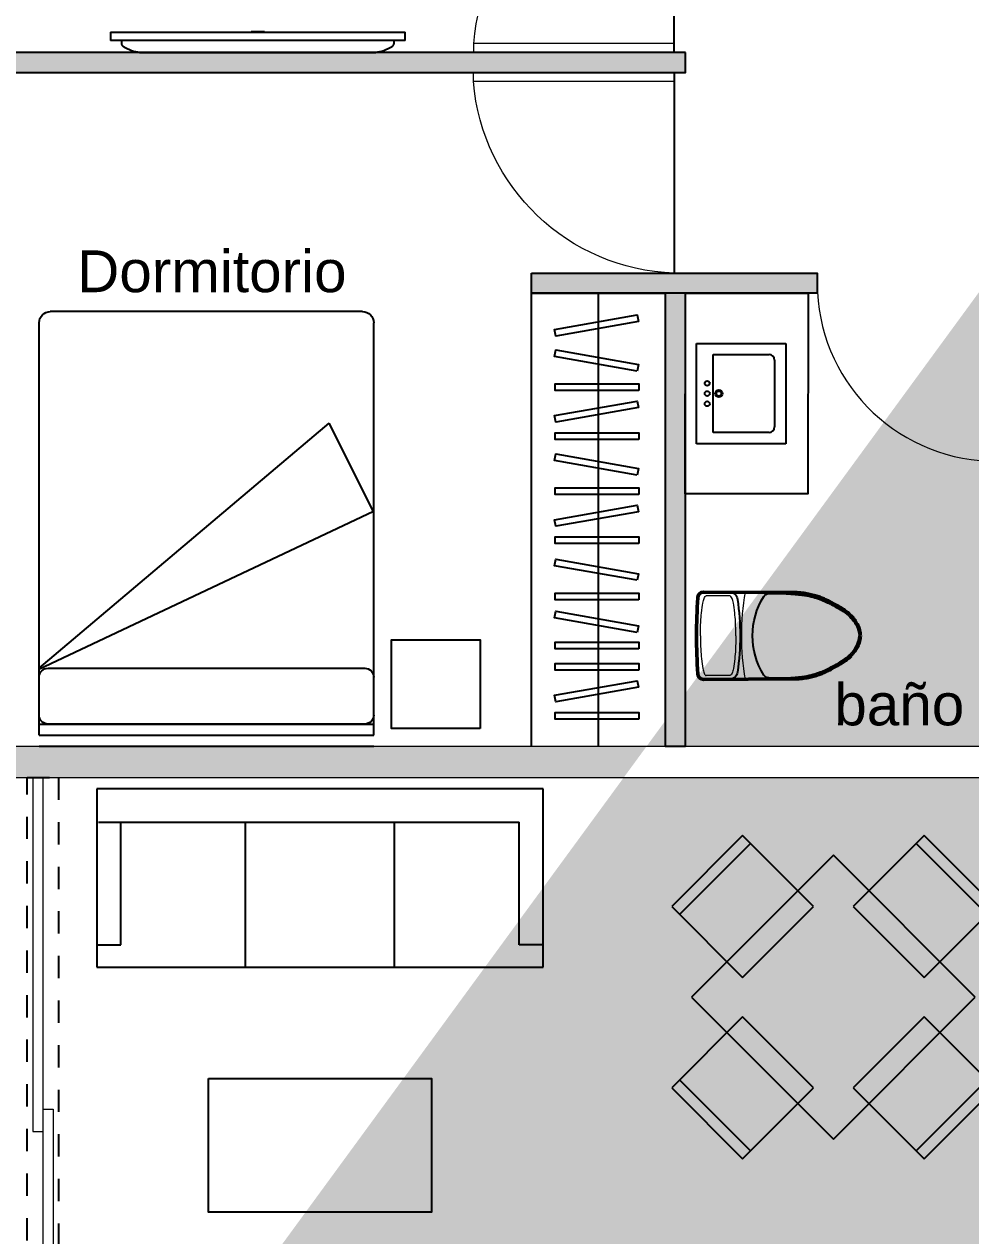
# Model space of a CAD drawing. Header units: metres. Extents: x -598 to 357, y -242 to 574.
# Drawn here: x -205.9 to -201.66, y 287.89 to 293.33 of the extents above; entities that cross this region are included whole.
import ezdxf

# ---------------------------------------------------------------- set-up
doc = ezdxf.new("R2010")
doc.units = ezdxf.units.M
doc.set_wipeout_variables(frame=1)
doc.linetypes.add('xref_Nivel TIPICO$0$HIDDEN2', pattern=[0.1875, 0.125, -0.0625])
for name, color, linetype, lineweight in [('A-DOOR', 1, 'Continuous', 18), ('Muro Mamspoteria', 5, 'Continuous', 9), ('P-SANR-FIXT', 251, 'Continuous', 18), ('xref_Nivel TIPICO$0$P-puerta', 1, 'Continuous', 18)]:
    doc.layers.add(name, color=color, linetype=linetype, lineweight=lineweight)
for name, color, linetype in [('APTOS_SPZ_MCH_N2 MUNI$0$Muebles', 1, 'Continuous'), ('Closet serchas', 9, 'Continuous'), ('Muebles fijos', 251, 'Continuous'), ('T-texto', 8, 'Continuous'), ('xref_Nivel TIPICO$0$D-dintel mamposteria', 1, 'Continuous'), ('xref_Nivel TIPICO$0$H-hatch mamposteria', 8, 'Continuous'), ('xref_Nivel TIPICO$0$H-hatch tablayeso', 9, 'Continuous'), ('xref_Nivel TIPICO$0$M-muebles', 1, 'Continuous'), ('xref_Nivel TIPICO$0$M-muro tablayeso', 4, 'Continuous')]:
    doc.layers.add(name, color=color, linetype=linetype)
doc.styles.get("Standard").update_dxf_attribs({"font": 'arial.ttf'})

# ---------------------------------------------------------------- blocks, each defined once
blk = doc.blocks.new('xref_Nivel TIPICO$0$CAMA QUEEN')
at = {"layer": 'Defpoints', "color": 9, "linetype": 'Continuous'}
blk.add_line((-0.75, 1.95), (0.75, 1.95), dxfattribs=at)
at = {"layer": 'xref_Nivel TIPICO$0$M-muebles', "linetype": 'Continuous'}
for p, q in [((-0.75, 1.9), (-0.75, 0.05)), ((-0.75, 1.9), (0.75, 1.9)), ((-0.75, 1.85), (0.75, 1.85)), ((0.75, 1.9), (0.75, 0.05)), ((-0.7512, 1.6037), (0.7486, 0.8951)), ((-0.75, 1.6), (0.55, 0.5)), ((-0.71, 1.6), (0.71, 1.6)), ((0.7, 0), (-0.7, 0))]:
    blk.add_line(p, q, dxfattribs=at)
at = {"layer": 'xref_Nivel TIPICO$0$M-muebles'}
for p, q in [((0.71, 1.85), (-0.71, 1.85)), ((-0.75, 1.81), (-0.75, 1.64)), ((0.75, 1.81), (0.75, 1.64))]:
    blk.add_line(p, q, dxfattribs=at)
at = {"layer": 'xref_Nivel TIPICO$0$M-muebles', "linetype": 'Continuous'}
blk.add_lwpolyline([(0.75, 0.9), (0.55, 0.5)], dxfattribs=at)
at = {"layer": 'xref_Nivel TIPICO$0$M-muebles'}
for centre, start, end in [((-0.71, 1.81), 90, 180), ((0.71, 1.81), 0, 90), ((-0.71, 1.64), 180, 270), ((0.71, 1.64), 270, 0)]:
    blk.add_arc(centre, 0.04, start, end, dxfattribs=at)
at = {"layer": 'xref_Nivel TIPICO$0$M-muebles', "linetype": 'Continuous'}
for centre, start, end in [((-0.7, 0.05), 180, 270), ((0.7, 0.05), 270, 0)]:
    blk.add_arc(centre, 0.05, start, end, dxfattribs=at)
blk = doc.blocks.new('xref_Nivel TIPICO$0$M_Mesa-Mesita de noche - 0457 x 0457 x 0610mm-696926-Piso 02')
at = {"layer": 'xref_Nivel TIPICO$0$M-muebles'}
blk.add_lwpolyline([(0.0337, 0.427), (0.4307, 0.427), (0.4307, 0.03), (0.0337, 0.03)], close=True, dxfattribs=at)
blk = doc.blocks.new('xref_Nivel TIPICO$0$P-90')
at = {"layer": 'Defpoints', "color": 8, "true_color": 0x808080}
blk.add_lwpolyline([(0, 0), (0.9, 0)], dxfattribs=at)
at = {"layer": 'xref_Nivel TIPICO$0$P-puerta'}
for p, q in [((0.0404, 0.9), (0, 0.9)), ((0, 0.9), (0, 0)), ((0.0404, 0), (0.0404, 0.9)), ((0, 0), (0.0404, 0))]:
    blk.add_line(p, q, dxfattribs=at)
at = {"layer": 'xref_Nivel TIPICO$0$P-puerta', "color": 8, "true_color": 0x808080}
blk.add_arc((-0.0344, -0.032), 0.935, 1.9599, 85.4069, dxfattribs=at)
blk = doc.blocks.new('*U269')
at = {"layer": 'xref_Nivel TIPICO$0$H-hatch tablayeso', "transparency": 33554559}
h = blk.add_hatch(color=256, dxfattribs=at)
h.dxf.hatch_style = 1
h.paths.add_polyline_path([(0, 90), (0, 0), (4204, 0), (4204, 90)])
at = {"layer": 'xref_Nivel TIPICO$0$M-muro tablayeso'}
blk.add_lwpolyline([(4204, 0), (0, 0), (0, 90), (4204, 90), (4204, 0)], dxfattribs=at)
blk = doc.blocks.new('*U271')
at = {"layer": 'xref_Nivel TIPICO$0$H-hatch tablayeso', "transparency": 33554559}
h = blk.add_hatch(color=256, dxfattribs=at)
h.dxf.hatch_style = 1
h.paths.add_polyline_path([(0, 90), (0, 0), (2032.2, 0), (2032.2, 90)])
at = {"layer": 'xref_Nivel TIPICO$0$M-muro tablayeso'}
blk.add_lwpolyline([(2032.2, 0), (0, 0), (0, 90), (2032.2, 90), (2032.2, 0)], dxfattribs=at)
blk = doc.blocks.new('*U272')
at = {"layer": 'xref_Nivel TIPICO$0$H-hatch tablayeso', "transparency": 33554559}
h = blk.add_hatch(color=256, dxfattribs=at)
h.dxf.hatch_style = 1
h.paths.add_polyline_path([(0, 90), (0, 0), (1281.5, 0), (1281.5, 90)])
at = {"layer": 'xref_Nivel TIPICO$0$M-muro tablayeso'}
blk.add_lwpolyline([(1281.5, 0), (0, 0), (0, 90), (1281.5, 90), (1281.5, 0)], dxfattribs=at)
blk = doc.blocks.new('Toilet_Oval_17859 - MO- Inodoro-439146-NIVEL TIPICO 5 - 7  - AMOBLADO')
at = {"layer": 'P-SANR-FIXT', "lineweight": 50}
for p, q in [((-0.196, 0.4633), (-0.194, 0.0621)), ((0.194, 0.0621), (0.196, 0.4633))]:
    blk.add_line(p, q, dxfattribs=at)
at = {"layer": 'P-SANR-FIXT'}
for p, q in [((-0.1786, 0.3447), (-0.1786, 0.4512)), ((0.1786, 0.3447), (0.1786, 0.4512))]:
    blk.add_line(p, q, dxfattribs=at)
at = {"layer": 'P-SANR-FIXT', "lineweight": 25}
for p, q in [((-0.1887, 0.1708), (-0.1884, 0.0926)), ((0.1887, 0.1708), (0.1884, 0.0926))]:
    blk.add_line(p, q, dxfattribs=at)
at = {"layer": 'P-SANR-FIXT', "lineweight": 50}
for centre, radius, start, end in [((0, -1.9235), 2.4182, 90, 94.0453), ((0, -1.9235), 2.4182, 85.9547, 90), ((-0.1706, 0.4633), 0.0254, 90, 180), ((0.1706, 0.4633), 0.0254, 360, 90)]:
    blk.add_arc(centre, radius, start, end, dxfattribs=at)
at = {"layer": 'P-SANR-FIXT', "lineweight": 25}
for centre, radius, start, end in [((-0.1579, 0.3484), 0.0381, 180, 262.1046), ((0.1579, 0.3484), 0.0381, 277.8954, 0), ((0, 1.487), 1.1875, 262.1046, 277.8954), ((0, -0.0901), 0.3336, 58.0304, 121.9696), ((-0.1626, 0.1709), 0.0261, 122.4497, 180.2256), ((0.1626, 0.1709), 0.0261, 359.7744, 57.5503)]:
    blk.add_arc(centre, radius, start, end, dxfattribs=at)
at = {"layer": 'P-SANR-FIXT'}
blk.add_arc((0, -0.8197), 1.112, 79.8479, 100.1521, dxfattribs=at)
for points in [[(0, 0.4774), (-0.0484, 0.4774), (-0.1037, 0.4729), (-0.1428, 0.4681), (-0.1653, 0.461), (-0.1744, 0.4578), (-0.1786, 0.4531), (-0.1786, 0.4512)], [(0, 0.4774), (0.0484, 0.4774), (0.1037, 0.4729), (0.1428, 0.4681), (0.1653, 0.461), (0.1744, 0.4578), (0.1786, 0.4531), (0.1786, 0.4512)], [(0, 0.3185), (-0.0484, 0.3185), (-0.1037, 0.323), (-0.1428, 0.3278), (-0.1653, 0.3349), (-0.1744, 0.3381), (-0.1786, 0.3428), (-0.1786, 0.3447)], [(0, 0.3185), (0.0484, 0.3185), (0.1037, 0.323), (0.1428, 0.3278), (0.1653, 0.3349), (0.1744, 0.3381), (0.1786, 0.3428), (0.1786, 0.3447)]]:
    blk.add_open_spline(points, degree=3, knots=[0, 0, 0, 0, 0.1566407, 0.2861825, 0.3655305, 0.4088071, 0.4283279, 0.4283279, 0.4283279, 0.4283279], dxfattribs=at)
at = {"layer": 'P-SANR-FIXT', "lineweight": 50}
for points, knots in [([(-0.194, 0.0621), (-0.1937, 0.0503), (-0.1924, 0.028), (-0.189, 0.0038), (-0.1855, -0.0137), (-0.1826, -0.0259), (-0.1794, -0.0373), (-0.176, -0.048), (-0.1724, -0.0579), (-0.1688, -0.0672), (-0.165, -0.0758), (-0.1613, -0.084), (-0.1576, -0.0916), (-0.1529, -0.1013), (-0.1473, -0.1124), (-0.141, -0.1244), (-0.133, -0.1391), (-0.1251, -0.152), (-0.117, -0.1643), (-0.1107, -0.1733), (-0.1038, -0.1821), (-0.0962, -0.1908), (-0.0878, -0.1992), (-0.0783, -0.2075), (-0.0677, -0.2156), (-0.0585, -0.2217), (-0.0519, -0.2254), (-0.0482, -0.2275), (-0.0454, -0.2289), (-0.0426, -0.2302), (-0.0399, -0.2315), (-0.0376, -0.2325), (-0.0356, -0.2332), (-0.0335, -0.2339), (-0.0309, -0.2348), (-0.0276, -0.2357), (-0.0241, -0.2366), (-0.0201, -0.2374), (-0.0156, -0.2381), (-0.0092, -0.2391), (-0.0038, -0.2397), (0, -0.24)], [0, 0, 0, 0, 0.041667, 0.083333, 0.104167, 0.125, 0.145833, 0.166667, 0.1875, 0.208333, 0.229167, 0.25, 0.270833, 0.291667, 0.333333, 0.375, 0.416667, 0.5, 0.541667, 0.583333, 0.625, 0.666667, 0.708333, 0.75, 0.791667, 0.833333, 0.854167, 0.864583, 0.875, 0.885417, 0.895833, 0.90625, 0.911458, 0.916667, 0.927083, 0.9375, 0.947917, 0.958333, 0.96875, 0.979167, 1, 1, 1, 1]), ([(0, -0.24), (0.0038, -0.2397), (0.0092, -0.2391), (0.0156, -0.2381), (0.0201, -0.2374), (0.0241, -0.2366), (0.0276, -0.2357), (0.0309, -0.2348), (0.0341, -0.2338), (0.0371, -0.2327), (0.0399, -0.2315), (0.0426, -0.2302), (0.0454, -0.2289), (0.0482, -0.2275), (0.0519, -0.2254), (0.0585, -0.2217), (0.0677, -0.2156), (0.0783, -0.2075), (0.0878, -0.1992), (0.0962, -0.1908), (0.1038, -0.1821), (0.1107, -0.1733), (0.117, -0.1643), (0.1251, -0.152), (0.133, -0.1391), (0.141, -0.1244), (0.1473, -0.1124), (0.1529, -0.1013), (0.1576, -0.0916), (0.1613, -0.084), (0.165, -0.0758), (0.1688, -0.0672), (0.1724, -0.0579), (0.176, -0.048), (0.1794, -0.0373), (0.1826, -0.0259), (0.1855, -0.0137), (0.189, 0.0038), (0.1924, 0.028), (0.1937, 0.0503), (0.194, 0.0621)], [0, 0, 0, 0, 0.020833, 0.03125, 0.041667, 0.052083, 0.0625, 0.072917, 0.083333, 0.09375, 0.104167, 0.114583, 0.125, 0.135417, 0.145833, 0.166667, 0.208333, 0.25, 0.291667, 0.333333, 0.375, 0.416667, 0.458333, 0.5, 0.583333, 0.625, 0.666667, 0.708333, 0.729167, 0.75, 0.770833, 0.791667, 0.8125, 0.833333, 0.854167, 0.875, 0.895833, 0.916667, 0.958333, 1, 1, 1, 1])]:
    blk.add_open_spline(points, degree=3, knots=knots, dxfattribs=at)
at = {"layer": 'P-SANR-FIXT', "lineweight": 25}
for points in [[(-0.1884, 0.0926), (-0.1844, 0.0317), (-0.1781, -0.0197), (-0.1546, -0.0809), (-0.1328, -0.1236), (-0.1143, -0.1557), (-0.0938, -0.1851), (-0.066, -0.2094), (-0.0504, -0.2203), (-0.0177, -0.234), (0, -0.2337)], [(0.1884, 0.0926), (0.1844, 0.0317), (0.1781, -0.0197), (0.1546, -0.0809), (0.1328, -0.1236), (0.1143, -0.1557), (0.0938, -0.1851), (0.066, -0.2094), (0.0504, -0.2203), (0.0177, -0.234), (0, -0.2337)]]:
    blk.add_open_spline(points, degree=3, knots=[0, 0, 0, 0, 0.19509, 0.375915, 0.540569, 0.672678, 0.792703, 0.893059, 0.993012, 1.071971, 1.071971, 1.071971, 1.071971], dxfattribs=at)
blk = doc.blocks.new('L3')
blk.add_wipeout([(24.5796, 24.0767), (25.0296, 24.0767), (25.0296, 23.6767), (24.5796, 23.6767)]).dxf.layer = 'Muebles fijos'
at = {"layer": 'Muebles fijos'}
for p, q in [((24.5796, 24.0767), (25.0296, 24.0767)), ((24.5796, 23.6767), (24.5796, 24.0767)), ((24.6546, 24.0767), (24.9546, 24.0767)), ((25.0296, 24.0767), (25.0296, 23.6767)), ((24.6546, 24.0267), (24.9546, 24.0267)), ((24.6546, 24.0267), (24.9546, 24.0267)), ((24.5796, 23.7517), (24.5796, 24.0017)), ((24.6296, 23.7517), (24.6296, 24.0017)), ((24.6296, 23.7517), (24.6296, 24.0017)), ((24.9796, 24.0017), (24.9796, 23.7517)), ((24.9796, 24.0017), (24.9796, 23.7517)), ((25.0296, 24.0017), (25.0296, 23.6767)), ((24.9796, 23.7517), (24.6296, 23.7517)), ((24.9796, 23.7517), (24.8832, 23.7517)), ((25.0296, 23.6767), (24.5796, 23.6767)), ((25.0296, 23.6767), (24.5796, 23.6767))]:
    blk.add_line(p, q, dxfattribs=at)
for centre, radius in [((24.8046, 23.7766), 0.0161), ((24.8046, 23.7766), 0.0111), ((24.7588, 23.7245), 0.0111), ((24.8046, 23.7245), 0.0111), ((24.8504, 23.7245), 0.0111)]:
    blk.add_circle(centre, radius, dxfattribs=at)
for centre, start, end in [((24.6546, 24.0017), 90, 180), ((24.6546, 24.0017), 90, 180), ((24.9546, 24.0017), 0, 90), ((24.9546, 24.0017), 0, 90)]:
    blk.add_arc(centre, 0.025, start, end, dxfattribs=at)
blk = doc.blocks.new('xref_Nivel TIPICO$0$SILLONES')
at = {"layer": 'xref_Nivel TIPICO$0$M-muebles'}
for p, q in [((-1.0524, 0.524), (-1.0524, -0.276)), ((0.9476, -0.276), (0.9476, 0.524)), ((-0.9458, -0.176), (-0.9458, 0.374)), ((-0.3858, -0.276), (-0.3858, 0.374)), ((0.2809, -0.276), (0.2809, 0.374)), ((0.8409, -0.176), (0.8409, 0.374)), ((-1.0524, -0.176), (-0.9458, -0.176)), ((0.9476, -0.176), (0.8409, -0.176)), ((-1.0524, -0.276), (0.9476, -0.276))]:
    blk.add_line(p, q, dxfattribs=at)
for points in [[(0.9476, 0.524), (-1.0524, 0.524)], [(-1.0458, 0.374), (0.8409, 0.374)]]:
    blk.add_lwpolyline(points, dxfattribs=at)
blk = doc.blocks.new('*U268')
at = {"layer": 'xref_Nivel TIPICO$0$D-dintel mamposteria', "linetype": 'xref_Nivel TIPICO$0$HIDDEN2', "ltscale": 0.5}
blk.add_lwpolyline([(0.14, 0), (0, 0), (0, 3.0756), (0.14, 3.0756)], close=True, dxfattribs=at)
blk = doc.blocks.new('xref_Nivel TIPICO$0$mesa de 4')
at = {"layer": 'xref_Nivel TIPICO$0$M-muebles'}
for p, q in [((-0.2344, 0.7015), (-0.5526, 0.3833)), ((-0.199, 0.6661), (-0.5172, 0.3479)), ((0.0838, 0.3833), (-0.2344, 0.7015)), ((0.5788, 0.7015), (0.2606, 0.3833)), ((0.8616, 0.3479), (0.5434, 0.6661)), ((0.897, 0.3833), (0.5788, 0.7015)), ((0.1722, 0.6131), (-0.4642, -0.0233)), ((0.8086, -0.0233), (0.1722, 0.6131)), ((-0.5526, 0.3833), (-0.2344, 0.0651)), ((-0.2344, 0.0651), (0.0838, 0.3833)), ((0.2606, 0.3833), (0.5788, 0.0651)), ((0.5788, 0.0651), (0.897, 0.3833)), ((-0.4642, -0.0233), (0.1722, -0.6597)), ((0.1722, -0.6597), (0.8086, -0.0233)), ((-0.2344, -0.1117), (-0.5526, -0.4299)), ((0.0838, -0.4299), (-0.2344, -0.1117)), ((0.5788, -0.1117), (0.2606, -0.4299)), ((0.897, -0.4299), (0.5788, -0.1117)), ((-0.5526, -0.4299), (-0.2344, -0.7481)), ((-0.199, -0.7127), (-0.5172, -0.3945)), ((-0.2344, -0.7481), (0.0838, -0.4299)), ((0.2606, -0.4299), (0.5788, -0.7481)), ((0.8616, -0.3945), (0.5434, -0.7127)), ((0.5788, -0.7481), (0.897, -0.4299))]:
    blk.add_line(p, q, dxfattribs=at)
blk = doc.blocks.new('xref_Nivel TIPICO$0$Television_Panasonic_54quot_Plasma_Wall_Mounted_10523 - Television_Panasonic_54quot_Plasma_Wall_Mounted_10523-13820842-AMUEBLADAS N8 _18_34')
at = {"layer": 'xref_Nivel TIPICO$0$M-muebles'}
for p, q in [((-0.6604, 0.2423), (0.6604, 0.2423)), ((-0.6604, 0.2423), (-0.6604, 0.2042)), ((-0.0293, 0.2439), (-0.0258, 0.2439)), ((-0.0293, 0.2439), (-0.0293, 0.2423)), ((-0.0281, 0.2439), (-0.0257, 0.2439)), ((-0.0281, 0.2439), (-0.0281, 0.2423)), ((-0.0258, 0.2439), (-0.0244, 0.2439)), ((-0.0258, 0.2439), (-0.0258, 0.2423)), ((-0.0258, 0.2439), (-0.0258, 0.2423)), ((-0.0257, 0.2439), (-0.024, 0.2439)), ((-0.0257, 0.2439), (-0.0257, 0.2423)), ((-0.0257, 0.2439), (-0.0257, 0.2423)), ((-0.0245, 0.2439), (-0.0245, 0.2423)), ((-0.0244, 0.2439), (-0.0233, 0.2439)), ((-0.0244, 0.2439), (-0.0244, 0.2423)), ((-0.024, 0.2439), (-0.0234, 0.2439)), ((-0.024, 0.2423), (-0.024, 0.2439)), ((-0.0237, 0.2439), (-0.0237, 0.2423)), ((-0.0234, 0.2439), (-0.0234, 0.2423)), ((-0.0233, 0.2439), (-0.0226, 0.2439)), ((-0.0233, 0.2439), (-0.0233, 0.2423)), ((-0.023, 0.2439), (-0.023, 0.2423)), ((-0.0226, 0.2439), (-0.0223, 0.2439)), ((-0.0226, 0.2439), (-0.0226, 0.2423)), ((-0.0223, 0.2439), (-0.0223, 0.2423)), ((-0.0211, 0.2439), (-0.0209, 0.2439)), ((-0.0211, 0.2439), (-0.0211, 0.2423)), ((-0.021, 0.2439), (-0.0204, 0.2439)), ((-0.021, 0.2439), (-0.021, 0.2423)), ((-0.0209, 0.2439), (-0.0203, 0.2439)), ((-0.0209, 0.2439), (-0.0209, 0.2423)), ((-0.0205, 0.2439), (-0.0205, 0.2423)), ((-0.0204, 0.2439), (-0.0194, 0.2439)), ((-0.0204, 0.2439), (-0.0204, 0.2423)), ((-0.0203, 0.2439), (-0.0195, 0.2439)), ((-0.0203, 0.2439), (-0.0203, 0.2423)), ((-0.0198, 0.2439), (-0.0198, 0.2423)), ((-0.0195, 0.2439), (-0.0185, 0.2439)), ((-0.0195, 0.2439), (-0.0195, 0.2423)), ((-0.0194, 0.2439), (-0.0179, 0.2439)), ((-0.0194, 0.2439), (-0.0194, 0.2423)), ((-0.0193, 0.2439), (-0.0186, 0.2439)), ((-0.0193, 0.2439), (-0.0193, 0.2423)), ((-0.0192, 0.2439), (-0.0192, 0.2423)), ((-0.0188, 0.2439), (-0.0188, 0.2423)), ((-0.0186, 0.2439), (-0.0174, 0.2439)), ((-0.0186, 0.2439), (-0.0186, 0.2423)), ((-0.0185, 0.2439), (-0.0164, 0.2439)), ((-0.0185, 0.2439), (-0.0185, 0.2423)), ((-0.0183, 0.2439), (-0.0183, 0.2423)), ((-0.018, 0.2439), (-0.018, 0.2423)), ((-0.0179, 0.2439), (-0.0165, 0.2439)), ((-0.0179, 0.2439), (-0.0179, 0.2423)), ((-0.0175, 0.2439), (-0.0175, 0.2423)), ((-0.0174, 0.2439), (-0.0166, 0.2439)), ((-0.0174, 0.2439), (-0.0174, 0.2423)), ((-0.0167, 0.2439), (-0.0167, 0.2423)), ((-0.0166, 0.2439), (-0.0164, 0.2439)), ((-0.0166, 0.2439), (-0.0166, 0.2423)), ((-0.0165, 0.2439), (-0.0157, 0.2439)), ((-0.0165, 0.2439), (-0.0165, 0.2423)), ((-0.0164, 0.2423), (-0.0164, 0.2439)), ((-0.0164, 0.2423), (-0.0164, 0.2439)), ((-0.0164, 0.2439), (-0.0164, 0.2423)), ((-0.0161, 0.2439), (-0.0161, 0.2423)), ((-0.0157, 0.2439), (-0.0153, 0.2439)), ((-0.0157, 0.2439), (-0.0157, 0.2423)), ((-0.0153, 0.2439), (-0.0152, 0.2439)), ((-0.0153, 0.2439), (-0.0153, 0.2423)), ((-0.0152, 0.2439), (-0.0152, 0.2439)), ((-0.0152, 0.2439), (-0.0149, 0.2439)), ((-0.0152, 0.2439), (-0.0152, 0.2423)), ((-0.0152, 0.2439), (-0.0152, 0.2423)), ((-0.0152, 0.2439), (-0.0152, 0.2423)), ((-0.0149, 0.2439), (-0.0149, 0.2423)), ((-0.0136, 0.2439), (-0.0125, 0.2439)), ((-0.0136, 0.2439), (-0.0136, 0.2423)), ((-0.0125, 0.2439), (-0.0103, 0.2439)), ((-0.0125, 0.2439), (-0.0125, 0.2423)), ((-0.0125, 0.2439), (-0.0125, 0.2423)), ((-0.0119, 0.2439), (-0.0119, 0.2423)), ((-0.0106, 0.2439), (-0.0106, 0.2423)), ((-0.0103, 0.2439), (-0.0092, 0.2439)), ((-0.0103, 0.2439), (-0.0103, 0.2423)), ((-0.0094, 0.2439), (-0.0094, 0.2423)), ((-0.0092, 0.2439), (-0.0085, 0.2439)), ((-0.0092, 0.2439), (-0.0092, 0.2423)), ((-0.0085, 0.2439), (-0.0081, 0.2439)), ((-0.0085, 0.2439), (-0.0085, 0.2423)), ((-0.0081, 0.2439), (-0.0081, 0.2439)), ((-0.0081, 0.2439), (-0.0081, 0.2423)), ((-0.0081, 0.2439), (-0.0081, 0.2423)), ((-0.0067, 0.2439), (-0.0065, 0.2439)), ((-0.0067, 0.2439), (-0.0067, 0.2423)), ((-0.0066, 0.2439), (-0.0061, 0.2439)), ((-0.0066, 0.2439), (-0.0066, 0.2423)), ((-0.0065, 0.2439), (-0.0059, 0.2439)), ((-0.0065, 0.2439), (-0.0065, 0.2423)), ((-0.0061, 0.2439), (-0.0051, 0.2439)), ((-0.0061, 0.2439), (-0.0061, 0.2423)), ((-0.0061, 0.2439), (-0.0061, 0.2423)), ((-0.0059, 0.2439), (-0.0051, 0.2439)), ((-0.0059, 0.2439), (-0.0059, 0.2423)), ((-0.0054, 0.2439), (-0.0054, 0.2423)), ((-0.0051, 0.2439), (-0.0041, 0.2439)), ((-0.0051, 0.2439), (-0.0035, 0.2439)), ((-0.0051, 0.2439), (-0.0051, 0.2423)), ((-0.0051, 0.2439), (-0.0051, 0.2423)), ((-0.005, 0.2439), (-0.0042, 0.2439)), ((-0.005, 0.2439), (-0.005, 0.2423)), ((-0.0049, 0.2439), (-0.0049, 0.2423)), ((-0.0044, 0.2439), (-0.0044, 0.2423)), ((-0.0042, 0.2439), (-0.003, 0.2439)), ((-0.0042, 0.2439), (-0.0042, 0.2423)), ((-0.0041, 0.2439), (-0.0021, 0.2439)), ((-0.0041, 0.2439), (-0.0041, 0.2423)), ((-0.0039, 0.2439), (-0.0039, 0.2423)), ((-0.0037, 0.2439), (-0.0037, 0.2423)), ((-0.0035, 0.2439), (-0.0021, 0.2439)), ((-0.0035, 0.2439), (-0.0035, 0.2423)), ((-0.0032, 0.2439), (-0.0032, 0.2423)), ((-0.003, 0.2439), (-0.0022, 0.2439)), ((-0.003, 0.2439), (-0.003, 0.2423)), ((-0.0024, 0.2439), (-0.0024, 0.2423)), ((-0.0022, 0.2439), (-0.0021, 0.2439)), ((-0.0022, 0.2439), (-0.0022, 0.2423)), ((-0.0021, 0.2439), (-0.0013, 0.2439)), ((-0.0021, 0.2423), (-0.0021, 0.2439)), ((-0.0021, 0.2423), (-0.0021, 0.2439)), ((-0.0021, 0.2439), (-0.0021, 0.2423)), ((-0.0021, 0.2439), (-0.0021, 0.2423)), ((-0.0018, 0.2439), (-0.0018, 0.2423)), ((-0.0013, 0.2439), (-0.0009, 0.2439)), ((-0.0013, 0.2439), (-0.0013, 0.2423)), ((-0.0009, 0.2439), (-0.0009, 0.2439)), ((-0.0009, 0.2439), (-0.0008, 0.2439)), ((-0.0009, 0.2439), (-0.0009, 0.2423)), ((-0.0009, 0.2439), (-0.0009, 0.2423)), ((-0.0009, 0.2439), (-0.0009, 0.2423)), ((-0.0008, 0.2439), (-0.0006, 0.2439)), ((-0.0008, 0.2439), (-0.0008, 0.2423)), ((-0.0006, 0.2439), (-0.0006, 0.2423)), ((0.0003, 0.2439), (0.0015, 0.2439)), ((0.0003, 0.2423), (0.0003, 0.2439)), ((0.0004, 0.2439), (0.0007, 0.2439)), ((0.0004, 0.2439), (0.0004, 0.2423)), ((0.0007, 0.2439), (0.0012, 0.2439)), ((0.0007, 0.2439), (0.0007, 0.2423)), ((0.0007, 0.2439), (0.0007, 0.2423)), ((0.0012, 0.2439), (0.002, 0.2439)), ((0.0012, 0.2439), (0.0012, 0.2423)), ((0.0012, 0.2439), (0.0012, 0.2423)), ((0.0015, 0.2439), (0.002, 0.2439)), ((0.0015, 0.2439), (0.0015, 0.2423)), ((0.0015, 0.2439), (0.0015, 0.2423)), ((0.0019, 0.2439), (0.0032, 0.2439)), ((0.0019, 0.2439), (0.0019, 0.2423)), ((0.002, 0.2439), (0.0033, 0.2439)), ((0.002, 0.2439), (0.003, 0.2439)), ((0.002, 0.2439), (0.002, 0.2423)), ((0.002, 0.2439), (0.002, 0.2423)), ((0.003, 0.2439), (0.0044, 0.2439)), ((0.003, 0.2439), (0.003, 0.2423)), ((0.0031, 0.2439), (0.0031, 0.2423)), ((0.0032, 0.2439), (0.0049, 0.2439)), ((0.0032, 0.2439), (0.0032, 0.2423)), ((0.0032, 0.2439), (0.0032, 0.2423)), ((0.0032, 0.2439), (0.0032, 0.2423)), ((0.0033, 0.2439), (0.0044, 0.2439)), ((0.0033, 0.2439), (0.0033, 0.2423)), ((0.0041, 0.2439), (0.0041, 0.2423)), ((0.0044, 0.2439), (0.0053, 0.2439)), ((0.0044, 0.2439), (0.0044, 0.2423)), ((0.0044, 0.2439), (0.0044, 0.2423)), ((0.0045, 0.2439), (0.0045, 0.2423)), ((0.0047, 0.2439), (0.0047, 0.2423)), ((0.0049, 0.2439), (0.0057, 0.2439)), ((0.0049, 0.2439), (0.0049, 0.2423)), ((0.0053, 0.2439), (0.0057, 0.2439)), ((0.0053, 0.2439), (0.0053, 0.2423)), ((0.0057, 0.2439), (0.006, 0.2439)), ((0.0057, 0.2439), (0.0057, 0.2423)), ((0.0057, 0.2439), (0.0057, 0.2423)), ((0.0057, 0.2439), (0.0057, 0.2423)), ((0.006, 0.2439), (0.006, 0.2423)), ((0.007, 0.2439), (0.008, 0.2439)), ((0.007, 0.2423), (0.007, 0.2439)), ((0.0079, 0.2439), (0.0079, 0.2423)), ((0.008, 0.2439), (0.0101, 0.2439)), ((0.008, 0.2439), (0.008, 0.2423)), ((0.0082, 0.2439), (0.0087, 0.2439)), ((0.0082, 0.2439), (0.0082, 0.2423)), ((0.0087, 0.2439), (0.0101, 0.2439)), ((0.0087, 0.2439), (0.0087, 0.2423)), ((0.0087, 0.2439), (0.0087, 0.2423)), ((0.0101, 0.2439), (0.0123, 0.2439)), ((0.0101, 0.2439), (0.0115, 0.2439)), ((0.0101, 0.2423), (0.0101, 0.2439)), ((0.0101, 0.2439), (0.0101, 0.2423)), ((0.0101, 0.2439), (0.0101, 0.2423)), ((0.0101, 0.2439), (0.0101, 0.2423)), ((0.0115, 0.2439), (0.012, 0.2439)), ((0.0115, 0.2439), (0.0115, 0.2423)), ((0.0115, 0.2439), (0.0115, 0.2423)), ((0.0117, 0.2439), (0.0117, 0.2423)), ((0.012, 0.2439), (0.012, 0.2423)), ((0.0123, 0.2439), (0.0132, 0.2439)), ((0.0123, 0.2439), (0.0123, 0.2423)), ((0.0128, 0.2439), (0.0128, 0.2423)), ((0.0132, 0.2439), (0.0132, 0.2423)), ((0.0145, 0.2439), (0.0157, 0.2439)), ((0.0145, 0.2439), (0.0145, 0.2423)), ((0.0157, 0.2439), (0.0178, 0.2439)), ((0.0157, 0.2439), (0.0157, 0.2423)), ((0.0157, 0.2439), (0.0157, 0.2423)), ((0.0162, 0.2439), (0.0162, 0.2423)), ((0.0175, 0.2439), (0.0175, 0.2423)), ((0.0178, 0.2439), (0.0189, 0.2439)), ((0.0178, 0.2439), (0.0178, 0.2423)), ((0.0188, 0.2439), (0.0188, 0.2423)), ((0.0189, 0.2439), (0.0197, 0.2439)), ((0.0189, 0.2439), (0.0189, 0.2423)), ((0.0197, 0.2439), (0.02, 0.2439)), ((0.0197, 0.2439), (0.0197, 0.2423)), ((0.02, 0.2439), (0.0201, 0.2439)), ((0.02, 0.2439), (0.02, 0.2423)), ((0.0201, 0.2439), (0.0201, 0.2423)), ((0.0217, 0.2439), (0.0229, 0.2439)), ((0.0217, 0.2439), (0.0229, 0.2439)), ((0.0217, 0.2439), (0.0217, 0.2423)), ((0.0217, 0.2439), (0.0217, 0.2423)), ((0.0229, 0.2439), (0.0229, 0.2423)), ((0.0229, 0.2439), (0.0229, 0.2423)), ((0.0243, 0.2439), (0.0247, 0.2439)), ((0.0243, 0.2439), (0.0243, 0.2423)), ((0.0247, 0.2439), (0.0258, 0.2439)), ((0.0247, 0.2439), (0.0247, 0.2423)), ((0.0252, 0.2439), (0.0252, 0.2423)), ((0.0255, 0.2439), (0.026, 0.2439)), ((0.0255, 0.2439), (0.0255, 0.2423)), ((0.0258, 0.2439), (0.0274, 0.2439)), ((0.0258, 0.2439), (0.0258, 0.2423)), ((0.026, 0.2439), (0.0273, 0.2439)), ((0.026, 0.2439), (0.026, 0.2423)), ((0.026, 0.2439), (0.026, 0.2423)), ((0.0273, 0.2439), (0.0285, 0.2439)), ((0.0273, 0.2439), (0.0273, 0.2423)), ((0.0274, 0.2439), (0.0292, 0.2439)), ((0.0274, 0.2439), (0.0274, 0.2423)), ((0.0274, 0.2439), (0.0274, 0.2423)), ((0.0274, 0.2439), (0.0274, 0.2423)), ((0.0283, 0.2439), (0.0283, 0.2423)), ((0.0285, 0.2439), (0.029, 0.2439)), ((0.0285, 0.2439), (0.0285, 0.2423)), ((0.0289, 0.2439), (0.0289, 0.2423)), ((0.029, 0.2439), (0.0302, 0.2439)), ((0.029, 0.2423), (0.029, 0.2439)), ((0.0292, 0.2439), (0.03, 0.2439)), ((0.0292, 0.2439), (0.0292, 0.2423)), ((0.0292, 0.2439), (0.0292, 0.2423)), ((0.03, 0.2439), (0.03, 0.2423)), ((0.0302, 0.2439), (0.0302, 0.2423)), ((0.6604, 0.2042), (0.6604, 0.2423)), ((0.6604, 0.2042), (-0.6604, 0.2042)), ((-0.6096, 0.1941), (-0.6096, 0.2042)), ((-0.5652, 0.1582), (-0.5943, 0.1708)), ((0.5943, 0.1708), (0.5652, 0.1582)), ((0.6096, 0.2042), (0.6096, 0.1941)), ((-0.5297, 0.1508), (0.5297, 0.1508))]:
    blk.add_line(p, q, dxfattribs=at)
for points, knots in [([(-0.5943, 0.1708), (-0.5961, 0.1716), (-0.5996, 0.1736), (-0.6031, 0.177), (-0.6055, 0.1802), (-0.6075, 0.1836), (-0.6091, 0.1882), (-0.6096, 0.1922), (-0.6096, 0.1941)], [0, 0, 0, 0, 0.2, 0.4, 0.5, 0.6, 0.8, 1, 1, 1, 1]), ([(0.6096, 0.1941), (0.6096, 0.1922), (0.6091, 0.1882), (0.6075, 0.1836), (0.6055, 0.1802), (0.6031, 0.177), (0.5995, 0.1736), (0.5962, 0.1716), (0.5943, 0.1708)], [-1, -1, -1, -1, -0.8, -0.6, -0.5, -0.4, -0.2, 0, 0, 0, 0])]:
    blk.add_open_spline(points, degree=3, knots=knots, dxfattribs=at)
for points in [[(-0.5297, 0.1508), (-0.5358, 0.1508), (-0.548, 0.1521), (-0.5596, 0.1557), (-0.5652, 0.1582)], [(0.5652, 0.1582), (0.5595, 0.1557), (0.548, 0.1521), (0.5359, 0.1508), (0.5297, 0.1508)]]:
    blk.add_open_spline(points, degree=3, dxfattribs=at)
blk = doc.blocks.new('Familia Puertas - P-7-13066183-AMUEBLADAS N8 _18_34')
at = {"layer": 'A-DOOR'}
for p, q in [((-0.4492, 1), (-0.5, 1)), ((-0.5, 1), (-0.5, 0)), ((-0.4492, 0), (-0.4492, 1)), ((-0.5, 0), (-0.4492, 0))]:
    blk.add_line(p, q, dxfattribs=at)
at = {"layer": 'A-DOOR', "color": 8, "true_color": 0x808080}
blk.add_arc((-0.4972, 0.0006), 1.0022, 359.96451, 87.98542, dxfattribs=at)

msp = doc.modelspace()

# ---------------------------------------------------------------- hatches: boundary and pattern name
at = {"layer": 'xref_Nivel TIPICO$0$H-hatch mamposteria', "transparency": 33554585}
h = msp.add_hatch(color=256, dxfattribs=at)
h.dxf.hatch_style = 1
h.paths.add_polyline_path([(-193.8209, 300.2671), (-193.6809, 300.2671), (-193.6809, 301.9532), (-193.8209, 301.9532)], flags=17)
h.paths.add_polyline_path([(-192.6785, 304.9192), (-192.6788, 307.7882), (-192.8188, 307.7882), (-192.8185, 304.9192)], flags=17)
h.paths.add_polyline_path([(-196.4356, 277.4537), (-196.4356, 277.3137), (-194.2387, 277.3137), (-194.2387, 277.4537)])
h.paths.add_polyline_path([(-193.7788, 291.8773), (-193.7788, 291.6773), (-194.0782, 291.6764), (-194.0782, 291.7068), (-194.0982, 291.7076), (-194.0603, 291.8764)], flags=17)
h.paths.add_polyline_path([(-201.5387, 299.3882), (-201.5387, 299.5282), (-206.5387, 299.5282), (-206.5387, 299.3882)], flags=17)
h.paths.add_polyline_path([(-200.6387, 299.5282), (-200.6387, 299.3882), (-199.5787, 299.3882), (-199.5787, 295.7759), (-199.4387, 295.7759), (-199.4387, 300.2882), (-199.5787, 300.2882), (-199.5787, 299.5282)], flags=17)
h.paths.add_polyline_path([(-207.2787, 303.289), (-207.1387, 303.289), (-207.1387, 302.6038), (-207.2787, 302.6038)])
h.paths.add_polyline_path([(-207.1387, 303.889), (-207.2787, 303.889), (-207.2787, 308.8282), (-206.5387, 308.8282), (-206.5387, 308.6882), (-207.1387, 308.6882)])
h.paths.add_polyline_path([(-198.4448, 308.2982), (-198.4448, 308.4382), (-193.8788, 308.4382), (-193.8788, 308.2982)], flags=17)
h.paths.add_polyline_path([(-204.1337, 308.6882), (-204.1337, 308.8282), (-203.6587, 308.8282), (-203.6587, 308.6882)])
h.paths.add_polyline_path([(-207.2787, 300.2882), (-207.1387, 300.2882), (-207.1387, 299.3882), (-207.2787, 299.3882)])
h.paths.add_polyline_path([(-207.1387, 285.3896), (-207.2787, 285.3896), (-207.2787, 286.9226), (-206.0637, 286.9226), (-206.0637, 286.7826), (-207.1387, 286.7826)])
h.paths.add_polyline_path([(-207.1387, 280.3359), (-207.2787, 280.3359), (-207.2787, 282.4896), (-207.1387, 282.4896)])
h.paths.add_polyline_path([(-192.6834, 284.5896), (-192.8191, 284.5896), (-192.8191, 282.9377), (-192.6825, 282.9377)], flags=17)
h.paths.add_polyline_path([(-201.5387, 279.1221), (-201.6787, 279.1221), (-201.6787, 278.0136), (-203.0387, 278.0136), (-203.0387, 277.8736), (-201.6787, 277.8736), (-201.6787, 276.4656), (-201.1587, 276.4656), (-201.1587, 276.6056), (-201.5387, 276.6056)])
h.paths.add_polyline_path([(-197.1472, 288.8482), (-197.1472, 288.7082), (-199.4387, 288.7082), (-199.4387, 276.4656), (-199.9587, 276.4656), (-199.9587, 276.6056), (-199.5787, 276.6056), (-199.5787, 288.8482)])
h.paths.add_polyline_path([(-206.5387, 278.0136), (-206.5387, 277.8736), (-207.2787, 277.8736), (-207.2787, 279.3359), (-207.1387, 279.3359), (-207.1387, 278.0136)])
h.paths.add_polyline_path([(-207.2787, 284.3896), (-207.2777, 283.4896), (-207.1377, 283.4896), (-207.1387, 284.3896)])
h.paths.add_polyline_path([(-207.1387, 293.8296), (-207.2787, 293.8296), (-207.2787, 292.6773), (-207.1387, 292.6773)], flags=17)
h.paths.add_polyline_path([(-207.2787, 296.3626), (-205.745, 296.3626), (-205.745, 296.2226), (-207.1387, 296.2226), (-207.1377, 294.8296), (-207.2777, 294.8296)])
edge = h.paths.add_edge_path()
edge.add_line((-192.6783, 304.3442), (-192.8188, 304.3442))
edge.add_line((-192.8188, 304.3442), (-192.8188, 303.9932))
edge.add_line((-192.8188, 303.9932), (-194.4817, 303.9932))
edge.add_line((-194.4817, 303.9932), (-194.4817, 303.8532))
edge.add_line((-194.4817, 303.8532), (-192.6788, 303.8532))
edge.add_line((-192.6788, 303.8532), (-192.6788, 304.3442))
edge.add_line((-207.2777, 284.3896), (-207.1377, 284.3896))
edge.add_line((-192.6788, 290.9773), (-192.6788, 289.2277))
edge.add_line((-192.6788, 289.2277), (-195.489, 289.2277))
edge.add_line((-197.6472, 289.8482), (-197.7872, 289.8482))
edge.add_line((-198.4448, 308.3002), (-198.4448, 308.4402))
edge.add_line((-193.4387, 277.3137), (-193.4387, 277.4537))
edge.add_line((-192.8191, 280.6668), (-192.6811, 280.6668))
edge.add_line((-192.8191, 281.2668), (-192.6815, 281.2668))
edge.add_line((-194.8918, 293.7277), (-195.489, 293.7277))
edge.add_line((-195.489, 293.7277), (-195.489, 296.0877))
edge.add_line((-195.489, 296.0877), (-197.7872, 296.0877))
edge.add_line((-197.7872, 296.0877), (-197.7872, 296.3277))
edge.add_line((-195.0642, 291.6773), (-195.0642, 291.7076))
edge.add_line((-195.0642, 291.7076), (-195.0462, 291.7076))
edge.add_line((-195.0462, 291.7076), (-195.0823, 291.8773))
edge.add_line((-193.8128, 293.9277), (-192.8864, 293.9277))
edge.add_line((-192.8864, 293.9277), (-192.8864, 296.0277))
edge.add_line((-192.8864, 296.0277), (-195.289, 296.0277))
edge.add_line((-195.289, 296.0277), (-195.289, 293.9277))
edge.add_line((-195.289, 293.9277), (-194.8737, 293.9277))
edge.add_line((-197.7872, 296.3277), (-197.6472, 296.3277))
edge.add_line((-197.6472, 296.3277), (-197.6472, 296.2277))
edge.add_line((-197.6472, 296.2277), (-192.6788, 296.2277))
edge.add_line((-192.6788, 296.2277), (-192.6788, 293.7277))
edge.add_line((-192.6788, 293.7277), (-193.795, 293.7277))
edge.add_line((-193.4387, 277.3137), (-193.4387, 277.4537))
edge.add_line((-193.4387, 277.4537), (-192.8191, 277.4537))
edge.add_line((-192.8191, 277.4537), (-192.8191, 280.6668))
edge.add_line((-192.6811, 280.6668), (-192.6791, 277.3137))
edge.add_line((-192.682, 281.2668), (-192.682, 282.1377))
edge.add_line((-192.682, 282.1377), (-192.8191, 282.1377))
edge.add_line((-192.6791, 277.3137), (-193.4387, 277.3137))
edge.add_line((-192.8191, 282.1377), (-192.8191, 281.2668))
edge.add_line((-192.6864, 290.9773), (-192.8864, 290.9773))
edge.add_line((-197.6472, 289.8482), (-197.6472, 291.1205))
edge.add_line((-197.6472, 291.1205), (-195.489, 291.1205))
edge.add_line((-195.489, 291.1205), (-195.489, 289.2277))
edge.add_line((-195.489, 291.2605), (-197.7872, 291.2605))
edge.add_line((-197.7872, 291.2605), (-197.7872, 289.8482))
edge.add_line((-195.0823, 291.8773), (-195.489, 291.8773))
edge.add_line((-195.489, 291.8773), (-195.489, 291.2605))
edge.add_line((-195.289, 291.6773), (-195.0642, 291.6773))
edge.add_line((-192.8864, 290.9773), (-192.8864, 289.4277))
edge.add_line((-192.8864, 289.4277), (-195.289, 289.4277))
edge.add_line((-195.289, 289.4277), (-195.289, 291.6773))
h.paths.add_polyline_path([(-202.5387, 308.6882), (-202.5387, 308.8282), (-203.0587, 308.8282), (-203.0587, 308.6882)])
h.paths.add_polyline_path([(-201.5387, 308.8282), (-201.5387, 308.6882), (-199.5787, 308.6882), (-199.5787, 301.2882), (-199.4387, 301.2882), (-199.4387, 308.2982), (-199.0448, 308.2982), (-199.0448, 308.4382), (-199.4387, 308.4382), (-199.4387, 308.8282)])
h.paths.add_polyline_path([(-207.2775, 290.9773), (-207.1376, 290.9773), (-207.1364, 291.8773), (-207.2764, 291.8773)], flags=17)
h.paths.add_polyline_path([(-207.2785, 290.0882), (-199.5787, 290.0882), (-199.5787, 294.7759), (-199.4387, 294.7759), (-199.4387, 289.8482), (-199.5787, 289.8482), (-199.5787, 289.9482), (-207.2787, 289.9482)])
h.paths.add_polyline_path([(-197.7872, 301.4282), (-198.3387, 301.4282), (-198.3387, 301.2882), (-197.7872, 301.2882), (-197.7872, 297.3277), (-197.6472, 297.3277), (-197.6472, 300.9846), (-194.7209, 300.9846), (-194.7209, 301.1246), (-197.6472, 301.1246), (-197.6472, 305.2952), (-196.8109, 305.2952), (-196.8109, 305.4352), (-198.3387, 305.4352), (-198.3387, 305.2952), (-197.7872, 305.2952)], flags=17)

# ---------------------------------------------------------------- linework, layer by layer
at = {"layer": 'APTOS_SPZ_MCH_N2 MUNI$0$Muebles'}
msp.add_lwpolyline([(-205.0724, 288.5982), (-204.0724, 288.5982), (-204.0724, 287.9982), (-205.0724, 287.9982), (-205.0724, 288.5982)], dxfattribs=at)
at = {"layer": 'Closet serchas', "color": 253}
msp.add_line((-203.3259, 292.1204), (-203.3259, 290.0882), dxfattribs=at)
msp.add_lwpolyline([(-203.6247, 290.0882), (-203.6247, 292.1204), (-203.0247, 292.1204), (-203.0247, 290.0882)], dxfattribs=at)
at = {"layer": 'Closet serchas', "color": 253, "flags": 128}
for points in [[(-203.1448, 291.9934), (-203.5155, 291.928), (-203.5207, 291.9576), (-203.1501, 292.0229)], [(-203.1501, 291.7715), (-203.5207, 291.8368), (-203.5155, 291.8664), (-203.1448, 291.801)], [(-203.1448, 291.6073), (-203.5155, 291.542), (-203.5207, 291.5715), (-203.1501, 291.6369)], [(-203.1437, 291.4643), (-203.5189, 291.4643), (-203.5189, 291.4943), (-203.1437, 291.4943)], [(-203.1501, 291.3044), (-203.5207, 291.3697), (-203.5155, 291.3993), (-203.1448, 291.3339)], [(-203.1437, 291.2174), (-203.5189, 291.2174), (-203.5189, 291.2474), (-203.1437, 291.2474)], [(-203.1448, 291.1402), (-203.5155, 291.0749), (-203.5207, 291.1044), (-203.1501, 291.1698)], [(-203.1437, 290.9972), (-203.5189, 290.9972), (-203.5189, 291.0272), (-203.1437, 291.0272)], [(-203.1501, 290.8327), (-203.5207, 290.8981), (-203.5155, 290.9276), (-203.1448, 290.8623)], [(-203.1437, 290.7458), (-203.5189, 290.7458), (-203.5189, 290.7758), (-203.1437, 290.7758)], [(-203.1501, 290.5988), (-203.5207, 290.6641), (-203.5155, 290.6937), (-203.1448, 290.6283)], [(-203.1437, 290.5256), (-203.5189, 290.5256), (-203.5189, 290.5556), (-203.1437, 290.5556)], [(-203.1437, 290.4301), (-203.5189, 290.4301), (-203.5189, 290.4601), (-203.1437, 290.4601)], [(-203.1448, 290.3529), (-203.5155, 290.2876), (-203.5207, 290.3171), (-203.1501, 290.3825)], [(-203.1437, 290.2099), (-203.5189, 290.2099), (-203.5189, 290.2399), (-203.1437, 290.2399)]]:
    msp.add_lwpolyline(points, close=True, dxfattribs=at)
at = {"layer": 'Closet serchas', "color": 253}
msp.add_lwpolyline([(-203.1437, 291.6845), (-203.5189, 291.6845), (-203.5189, 291.7145), (-203.1437, 291.7145)], close=True, dxfattribs=at)
at = {"layer": 'Muro Mamspoteria'}
msp.add_line((-207.2785, 290.0882), (-199.5787, 290.0882), dxfattribs=at)
msp.add_lwpolyline([(-207.2785, 290.0882), (-207.2787, 289.9482), (-199.5787, 289.9482)], dxfattribs=at)
at = {"layer": 'xref_Nivel TIPICO$0$P-puerta'}
for points in [[(-205.8592, 289.9482), (-205.8592, 288.3604), (-205.8142, 288.3604)], [(-205.8142, 288.4604), (-205.7692, 288.4604), (-205.7692, 286.8726), (-205.8142, 286.8726), (-205.8142, 289.9482)]]:
    msp.add_lwpolyline(points, dxfattribs=at)

# ---------------------------------------------------------------- block references
at = {"layer": 'Muro Mamspoteria', "lineweight": 0, "xscale": 0.7960678973457521, "yscale": 0.7960678973457521, "zscale": 0.7960678973457521, "rotation": 180}
msp.add_blockref('Familia Puertas - P-7-13066183-AMUEBLADAS N8 _18_34', (-201.9412, 292.1654), dxfattribs=at)
at = {"layer": 'Muro Mamspoteria', "lineweight": 0, "rotation": 180}
msp.add_blockref('*U268', (-205.745, 289.9482), dxfattribs=at)
at = {"layer": 'P-SANR-FIXT', "xscale": -1, "rotation": 90}
msp.add_blockref('Toilet_Oval_17859 - MO- Inodoro-439146-NIVEL TIPICO 5 - 7  - AMOBLADO', (-202.39, 290.5842), dxfattribs=at)
at = {"layer": 'xref_Nivel TIPICO$0$M-muebles'}
for name, p in [('xref_Nivel TIPICO$0$Television_Panasonic_54quot_Plasma_Wall_Mounted_10523 - Television_Panasonic_54quot_Plasma_Wall_Mounted_10523-13820842-AMUEBLADAS N8 _18_34', (-204.8517, 293.0496)), ('xref_Nivel TIPICO$0$SILLONES', (-204.52, 289.3742)), ('xref_Nivel TIPICO$0$mesa de 4', (-202.4435, 288.9863))]:
    msp.add_blockref(name, p, dxfattribs=at)
at = {"layer": 'xref_Nivel TIPICO$0$M-muebles', "xscale": -1, "rotation": 180}
msp.add_blockref('xref_Nivel TIPICO$0$CAMA QUEEN', (-205.0817, 292.0382), dxfattribs=at)
at = {"layer": 'xref_Nivel TIPICO$0$M-muebles', "rotation": 180.0000000000007}
msp.add_blockref('xref_Nivel TIPICO$0$M_Mesa-Mesita de noche - 0457 x 0457 x 0610mm-696926-Piso 02', (-203.821, 290.5952), dxfattribs=at)
at = {"layer": 'xref_Nivel TIPICO$0$M-muro tablayeso', "yscale": 0.001, "zscale": 0.001}
for name, p, xscale, rotation in [('*U269', (-207.1387, 293.2004), -0.001, 180), ('*U272', (-202.3432, 292.2104), 0.001, 180), ('*U271', (-202.9347, 292.1204), -0.001, 90)]:
    msp.add_blockref(name, p, dxfattribs=dict(at, xscale=xscale, rotation=rotation))
at = {"layer": 'xref_Nivel TIPICO$0$P-puerta', "rotation": 90.00000000000081}
msp.add_blockref('xref_Nivel TIPICO$0$P-90', (-202.9847, 293.2004), dxfattribs=at)
at = {"layer": 'xref_Nivel TIPICO$0$P-puerta', "xscale": -1, "rotation": 89.9999999999992}
msp.add_blockref('xref_Nivel TIPICO$0$P-90', (-202.9847, 293.1104), dxfattribs=at)

# ---------------------------------------------------------------- texts
at = {"layer": 'T-texto', "char_height": 0.1875}
for s, width, insert, attachment_point in [('Dormitorio', 0.126065, (-205.6614, 292.1224), 7), ('baño ', 1.852233, (-202.2672, 290.3697), 1)]:
    msp.add_mtext_dynamic_manual_height_columns(s, width=width, gutter_width=0.9375, heights=[0], dxfattribs=dict(at, insert=insert, attachment_point=attachment_point))

# ---------------------------------------------------------------- next in the draw order: block references
at = {"layer": 'Muebles fijos', "rotation": 270}
msp.add_blockref('L3', (-226.5613, 316.475), dxfattribs=at)

# ---------------------------------------------------------------- next in the draw order: linework, layer by layer
at = {"layer": 'Muebles fijos'}
msp.add_lwpolyline([(-202.9347, 292.1204), (-202.3847, 292.1204), (-202.3855, 291.2204), (-202.9355, 291.2204), (-202.9347, 292.1204)], dxfattribs=at)

doc.saveas('drawing.dxf')
